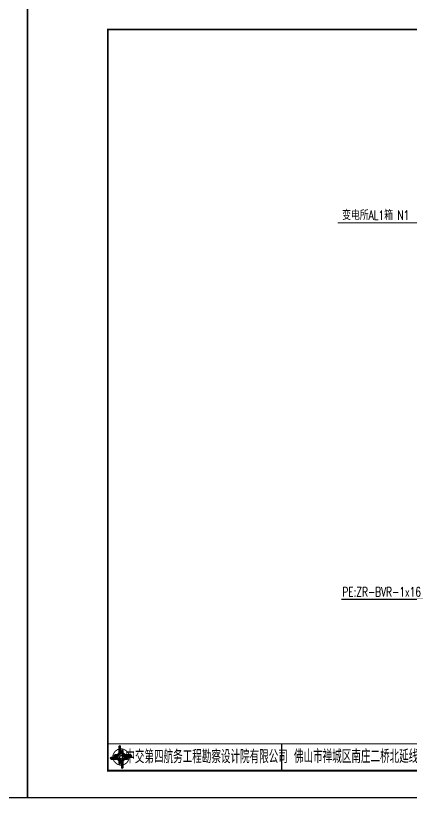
# Model space of a CAD drawing. Header units: millimetres. Extents: x 210068 to 672068, y -299976 to -107099.
# Drawn here: x 377621 to 392382, y -294192 to -264974 of the extents above; entities that cross this region are included whole.
import ezdxf
from ezdxf.enums import TextEntityAlignment as Align

# ---------------------------------------------------------------- set-up
doc = ezdxf.new("R2010")
doc.units = ezdxf.units.MM
doc.header["$LTSCALE"] = 1000
doc.header["$MEASUREMENT"] = 0
for name, color, linetype in [('E-SYST', 7, 'Continuous'), ('E-SYST-DIM', 3, 'Continuous'), ('图框', 7, 'Continuous')]:
    doc.layers.add(name, color=color, linetype=linetype)
doc.styles.add('IDQSTYLE', font='simplex1.shx', dxfattribs={"width": 0.7, "bigfont": 'hztxt.shx'})
doc.styles.get("Standard").update_dxf_attribs({"font": 'simplex1.shx', "width": 0.7, "bigfont": 'HZTXT.shx'})

# ---------------------------------------------------------------- blocks, each defined once
blk = doc.blocks.new('tb')
at = {"lineweight": -3}
h = blk.add_hatch(color=256, dxfattribs=at)
h.paths.add_polyline_path([(-1.23, -0.13), (-3.78, -0.14), (-4.14, -0.41), (-1.4, -0.44), (-0.56, -1.24), (-0.54, -2.62), (-0.27, -2.2), (-0.26, -1.06)])
h.paths.add_polyline_path([(0.13, -1.08), (0.14, -3.86), (0.41, -4.26), (0.44, -1.24), (1.25, -0.43), (2.66, -0.43), (2.26, -0.16), (1.07, -0.15)])
h.paths.add_polyline_path([(1.08, 0.3), (3.62, 0.3), (4.02, 0.56), (1.25, 0.57), (0.43, 1.39), (0.43, 2.8), (0.16, 2.41), (0.15, 1.24)])
h.paths.add_polyline_path([(-0.28, 1.21), (-0.28, 3.99), (-0.56, 4.39), (-0.57, 1.41), (-1.38, 0.6), (-2.74, 0.56), (-2.33, 0.3), (-1.2, 0.29)])
for p, q in [((-0.56, 4.39), (-0.57, 1.41)), ((-1.38, 0.6), (-2.74, 0.56)), ((-0.57, 1.41), (-1.38, 0.6)), ((0.43, 2.8), (0.43, 1.39)), ((0.43, 1.39), (1.25, 0.57)), ((1.25, 0.57), (4.02, 0.56)), ((-4.14, -0.41), (-1.4, -0.44)), ((-1.4, -0.44), (-0.56, -1.24)), ((-0.56, -1.24), (-0.54, -2.62)), ((0.41, -4.26), (0.44, -1.24)), ((0.44, -1.24), (1.25, -0.43)), ((1.25, -0.43), (2.66, -0.43))]:
    blk.add_line(p, q, dxfattribs=at)
at = {"lineweight": -3, "const_width": 0.35, "flags": 128}
for points in [[(-0.9, 3.02, 0.324167), (-3.16, -0.14)], [(2.88, 0.92, 0.324403), (-0.24, 3.15)], [(0.75, -2.86, 0.325418), (3.02, 0.26)], [(-2.98, -0.76, 0.322976), (0.14, -2.98)]]:
    blk.add_lwpolyline(points, format="xyb", dxfattribs=at)
at = {"lineweight": -3, "flags": 128}
for points in [[(-0.9, 3.99), (-0.9, 1.58), (-1.53, 0.91), (-2.34, 0.91), (-2.74, 0.56), (-2.33, 0.3), (-1.2, 0.29), (-0.28, 1.21), (-0.28, 3.99), (-0.56, 4.39)], [(-0.04, 0.77), (0.68, 0.04), (-0.04, -0.69), (-0.77, 0.05)], [(3.62, 0.92), (1.43, 0.92), (0.77, 1.54), (0.77, 2.38), (0.43, 2.8), (0.16, 2.41), (0.15, 1.24), (1.08, 0.3), (3.62, 0.3), (4.02, 0.56)], [(-3.73, -0.76), (-1.54, -0.76), (-0.89, -1.39), (-0.89, -2.21), (-0.54, -2.62), (-0.27, -2.2), (-0.26, -1.06), (-1.23, -0.13), (-3.78, -0.14), (-4.14, -0.41)], [(0.75, -3.85), (0.75, -1.43), (1.4, -0.78), (2.26, -0.78), (2.66, -0.43), (2.26, -0.16), (1.07, -0.15), (0.13, -1.08), (0.14, -3.86), (0.41, -4.26)]]:
    blk.add_lwpolyline(points, close=True, dxfattribs=at)

msp = doc.modelspace()

# ---------------------------------------------------------------- linework, layer by layer
for points in [[(378068.5, -294191.9), (378068.5, -264491.9), (336068.5, -264491.9), (336068.5, -294191.9)], [(420068.5, -294191.9), (420068.5, -264491.9), (378068.5, -264491.9), (378068.5, -294191.9)]]:
    msp.add_lwpolyline(points, close=True)
for points, const_width in [([(419068.5, -265491.9), (381068.5, -265491.9), (381068.5, -293191.9), (419068.5, -293191.9), (419068.5, -265491.9)], 70), ([(381068.5, -292191.9), (419068.5, -292191.9)], 40)]:
    msp.add_lwpolyline(points, dxfattribs=dict(const_width=const_width))
at = {"layer": 'E-SYST', "const_width": 30}
msp.add_lwpolyline([(389666.1, -272719.4), (394166, -272719.4)], dxfattribs=at)
at = {"layer": 'E-SYST-DIM'}
msp.add_line((389801.7, -286779.3), (392890.1, -286779.3), dxfattribs=at)
at = {"layer": '图框', "const_width": 40}
msp.add_lwpolyline([(387568.5, -292191.9), (387568.5, -293191.9)], dxfattribs=at)

# ---------------------------------------------------------------- block references
at = {"lineweight": -3, "xscale": 100, "yscale": 100, "zscale": 100}
msp.add_blockref('tb', (381568, -292691.4), dxfattribs=at)

# ---------------------------------------------------------------- texts
at = {"layer": 'E-SYST-DIM', "style": 'IDQSTYLE', "width": 0.7}
for s, p in [('变电所AL1箱 N1', (389830.5, -272610.4)), ('PE:ZR-BVR-1x16', (389837.2, -286690.1))]:
    msp.add_text(s, height=350, dxfattribs=at).set_placement(p)
at = {"layer": '图框', "width": 0.65}
for s, p in [('中交第四航务工程勘察设计院有限公司', (384761.6, -292667.1)), ('佛山市禅城区南庄二桥北延线道路工程', (391068.5, -292660.4))]:
    msp.add_text(s, height=500, dxfattribs=at).set_placement(p, align=Align.MIDDLE_CENTER)

doc.saveas('drawing.dxf')
